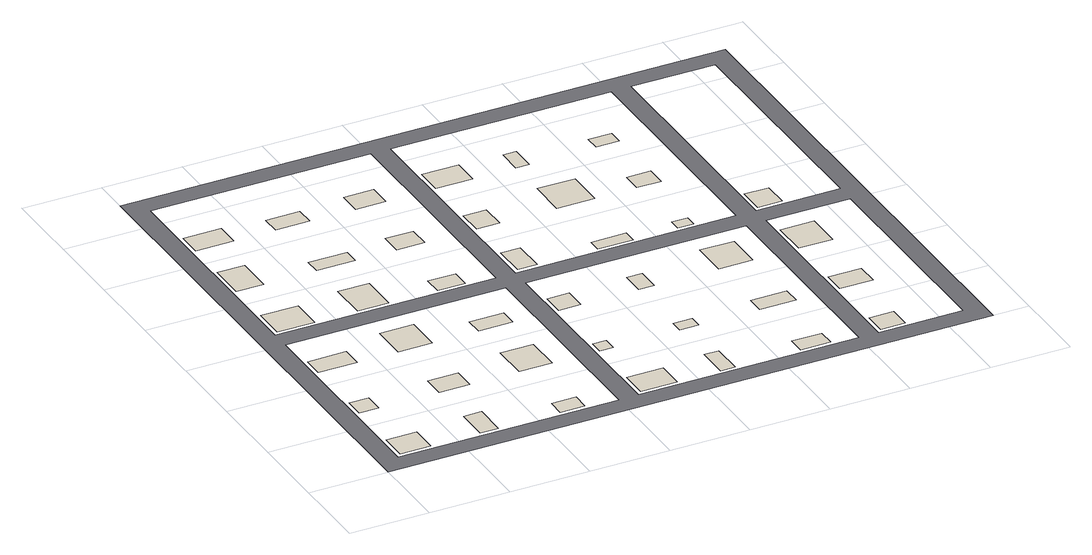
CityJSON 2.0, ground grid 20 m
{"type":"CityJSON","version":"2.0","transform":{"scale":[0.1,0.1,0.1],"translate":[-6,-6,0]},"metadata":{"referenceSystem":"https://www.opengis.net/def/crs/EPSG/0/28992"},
"CityObjects":{
"building1":{"type":"Building","attributes":{"roofType":"Gabled","yearOfConstruction":1961,"function":"Industrial","storeysAboveGround":2},"geometry":[{"type":"MultiSurface","lod":"0","boundaries":[[[0,1,2,3]]]}]},
"building2":{"type":"Building","attributes":{"roofType":"Flat","yearOfConstruction":1998,"function":"Residential","storeysAboveGround":4},"geometry":[{"type":"MultiSurface","lod":"0","boundaries":[[[4,5,6,7]]]}]},
"building3":{"type":"Building","attributes":{"roofType":"Shed","yearOfConstruction":1982,"function":"Residential","storeysAboveGround":3},"geometry":[{"type":"MultiSurface","lod":"0","boundaries":[[[8,9,10,11]]]}]},
"building4":{"type":"Building","attributes":{"roofType":"Shed","yearOfConstruction":1996,"function":"Industrial","storeysAboveGround":1},"geometry":[{"type":"MultiSurface","lod":"0","boundaries":[[[12,13,14,15]]]}]},
"building5":{"type":"Building","attributes":{"roofType":"Hipped","yearOfConstruction":2011,"function":"Residential","storeysAboveGround":3},"geometry":[{"type":"MultiSurface","lod":"0","boundaries":[[[16,17,18,19]]]}]},
"building6":{"type":"Building","attributes":{"roofType":"Pyramidal","yearOfConstruction":1972,"function":"Industrial","storeysAboveGround":3},"geometry":[{"type":"MultiSurface","lod":"0","boundaries":[[[20,21,22,23]]]}]},
"building7":{"type":"Building","attributes":{"roofType":"Pyramidal","yearOfConstruction":1960,"function":"Residential","storeysAboveGround":1},"geometry":[{"type":"MultiSurface","lod":"0","boundaries":[[[24,25,26,27]]]}]},
"building8":{"type":"Building","attributes":{"roofType":"Pyramidal","yearOfConstruction":1993,"function":"Residential","storeysAboveGround":2},"geometry":[{"type":"MultiSurface","lod":"0","boundaries":[[[28,29,30,31]]]}]},
"building9":{"type":"Building","attributes":{"roofType":"Pyramidal","yearOfConstruction":2013,"function":"Industrial","storeysAboveGround":3},"geometry":[{"type":"MultiSurface","lod":"0","boundaries":[[[32,33,34,35]]]}]},
"building10":{"type":"Building","attributes":{"roofType":"Shed","yearOfConstruction":1972,"function":"Residential","storeysAboveGround":2},"geometry":[{"type":"MultiSurface","lod":"0","boundaries":[[[36,37,38,39]]]}]},
"building11":{"type":"Building","attributes":{"roofType":"Hipped","yearOfConstruction":2009,"function":"Industrial","storeysAboveGround":1},"geometry":[{"type":"MultiSurface","lod":"0","boundaries":[[[40,41,42,43]]]}]},
"building12":{"type":"Building","attributes":{"roofType":"Pyramidal","yearOfConstruction":1975,"function":"Industrial","storeysAboveGround":3},"geometry":[{"type":"MultiSurface","lod":"0","boundaries":[[[44,45,46,47]]]}]},
"building13":{"type":"Building","attributes":{"roofType":"Hipped","yearOfConstruction":1997,"function":"Residential","storeysAboveGround":2},"geometry":[{"type":"MultiSurface","lod":"0","boundaries":[[[48,49,50,51]]]}]},
"building14":{"type":"Building","attributes":{"roofType":"Pyramidal","yearOfConstruction":2013,"function":"Residential","storeysAboveGround":1},"geometry":[{"type":"MultiSurface","lod":"0","boundaries":[[[52,53,54,55]]]}]},
"building15":{"type":"Building","attributes":{"roofType":"Flat","yearOfConstruction":1992,"function":"Residential","storeysAboveGround":4},"geometry":[{"type":"MultiSurface","lod":"0","boundaries":[[[56,57,58,59]]]}]},
"building16":{"type":"Building","attributes":{"roofType":"Flat","yearOfConstruction":1987,"function":"Residential","storeysAboveGround":3},"geometry":[{"type":"MultiSurface","lod":"0","boundaries":[[[60,61,62,63]]]}]},
"building17":{"type":"Building","attributes":{"roofType":"Flat","yearOfConstruction":1980,"function":"Residential","storeysAboveGround":4},"geometry":[{"type":"MultiSurface","lod":"0","boundaries":[[[64,65,66,67]]]}]},
"building18":{"type":"Building","attributes":{"roofType":"Flat","yearOfConstruction":2003,"function":"Industrial","storeysAboveGround":5},"geometry":[{"type":"MultiSurface","lod":"0","boundaries":[[[68,69,70,71]]]}]},
"building19":{"type":"Building","attributes":{"roofType":"Flat","yearOfConstruction":1980,"function":"Industrial","storeysAboveGround":4},"geometry":[{"type":"MultiSurface","lod":"0","boundaries":[[[72,73,74,75]]]}]},
"building20":{"type":"Building","attributes":{"roofType":"Shed","yearOfConstruction":1949,"function":"Residential","storeysAboveGround":1},"geometry":[{"type":"MultiSurface","lod":"0","boundaries":[[[76,77,78,79]]]}]},
"building21":{"type":"Building","attributes":{"roofType":"Shed","yearOfConstruction":1981,"function":"Industrial","storeysAboveGround":3},"geometry":[{"type":"MultiSurface","lod":"0","boundaries":[[[80,81,82,83]]]}]},
"building22":{"type":"Building","attributes":{"roofType":"Flat","yearOfConstruction":1980,"function":"Residential","storeysAboveGround":3},"geometry":[{"type":"MultiSurface","lod":"0","boundaries":[[[84,85,86,87]]]}]},
"building23":{"type":"Building","attributes":{"roofType":"Pyramidal","yearOfConstruction":1964,"function":"Industrial","storeysAboveGround":1},"geometry":[{"type":"MultiSurface","lod":"0","boundaries":[[[88,89,90,91]]]}]},
"building24":{"type":"Building","attributes":{"roofType":"Pyramidal","yearOfConstruction":1991,"function":"Industrial","storeysAboveGround":3},"geometry":[{"type":"MultiSurface","lod":"0","boundaries":[[[92,93,94,95]]]}]},
"building25":{"type":"Building","attributes":{"roofType":"Flat","yearOfConstruction":1956,"function":"Residential","storeysAboveGround":3},"geometry":[{"type":"MultiSurface","lod":"0","boundaries":[[[96,97,98,99]]]}]},
"building26":{"type":"Building","attributes":{"roofType":"Hipped","yearOfConstruction":1950,"function":"Residential","storeysAboveGround":1},"geometry":[{"type":"MultiSurface","lod":"0","boundaries":[[[100,101,102,103]]]}]},
"building27":{"type":"Building","attributes":{"roofType":"Flat","yearOfConstruction":1948,"function":"Industrial","storeysAboveGround":1},"geometry":[{"type":"MultiSurface","lod":"0","boundaries":[[[104,105,106,107]]]}]},
"building28":{"type":"Building","attributes":{"roofType":"Pyramidal","yearOfConstruction":1962,"function":"Residential","storeysAboveGround":2},"geometry":[{"type":"MultiSurface","lod":"0","boundaries":[[[108,109,110,111]]]}]},
"building29":{"type":"Building","attributes":{"roofType":"Flat","yearOfConstruction":1972,"function":"Residential","storeysAboveGround":3},"geometry":[{"type":"MultiSurface","lod":"0","boundaries":[[[112,113,114,115]]]}]},
"building30":{"type":"Building","attributes":{"roofType":"Hipped","yearOfConstruction":2002,"function":"Residential","storeysAboveGround":2},"geometry":[{"type":"MultiSurface","lod":"0","boundaries":[[[116,117,118,119]]]}]},
"building31":{"type":"Building","attributes":{"roofType":"Flat","yearOfConstruction":1955,"function":"Residential","storeysAboveGround":5},"geometry":[{"type":"MultiSurface","lod":"0","boundaries":[[[120,121,122,123]]]}]},
"building32":{"type":"Building","attributes":{"roofType":"Flat","yearOfConstruction":1964,"function":"Residential","storeysAboveGround":4},"geometry":[{"type":"MultiSurface","lod":"0","boundaries":[[[124,125,126,127]]]}]},
"building33":{"type":"Building","attributes":{"roofType":"Flat","yearOfConstruction":2010,"function":"Residential","storeysAboveGround":4},"geometry":[{"type":"MultiSurface","lod":"0","boundaries":[[[128,129,130,131]]]}]},
"building34":{"type":"Building","attributes":{"roofType":"Shed","yearOfConstruction":2014,"function":"Industrial","storeysAboveGround":2},"geometry":[{"type":"MultiSurface","lod":"0","boundaries":[[[132,133,134,135]]]}]},
"building35":{"type":"Building","attributes":{"roofType":"Flat","yearOfConstruction":2014,"function":"Industrial","storeysAboveGround":4},"geometry":[{"type":"MultiSurface","lod":"0","boundaries":[[[136,137,138,139]]]}]},
"building36":{"type":"Building","attributes":{"roofType":"Flat","yearOfConstruction":2008,"function":"Residential","storeysAboveGround":3},"geometry":[{"type":"MultiSurface","lod":"0","boundaries":[[[140,141,142,143]]]}]},
"building37":{"type":"Building","attributes":{"roofType":"Hipped","yearOfConstruction":2014,"function":"Residential","storeysAboveGround":2},"geometry":[{"type":"MultiSurface","lod":"0","boundaries":[[[144,145,146,147]]]}]},
"building38":{"type":"Building","attributes":{"roofType":"Pyramidal","yearOfConstruction":1985,"function":"Residential","storeysAboveGround":3},"geometry":[{"type":"MultiSurface","lod":"0","boundaries":[[[148,149,150,151]]]}]},
"building39":{"type":"Building","attributes":{"roofType":"Flat","yearOfConstruction":1971,"function":"Residential","storeysAboveGround":5},"geometry":[{"type":"MultiSurface","lod":"0","boundaries":[[[152,153,154,155]]]}]},
"building40":{"type":"Building","attributes":{"roofType":"Gabled","yearOfConstruction":1978,"function":"Residential","storeysAboveGround":3},"geometry":[{"type":"MultiSurface","lod":"0","boundaries":[[[156,157,158,159]]]}]},
"road1":{"type":"Road","geometry":[{"type":"MultiSurface","lod":"1","boundaries":[[[160,161,162,163],[164,165,166,167],[168,169,170,171],[172,173,174,175],[176,177,178,179],[180,181,182,183],[184,185,186,187]]]}]}
},
"vertices":[
[136,60,0],[136,129,0],[60,129,0],[60,60,0],
[109,260,0],[109,310,0],[60,310,0],[60,260,0],
[157,460,0],[157,513,0],[60,513,0],[60,460,0],
[305,60,0],[305,142,0],[260,142,0],[260,60,0],
[153,660,0],[153,741,0],[60,741,0],[60,660,0],
[128,860,0],[128,953,0],[60,953,0],[60,860,0],
[336,260,0],[336,317,0],[260,317,0],[260,260,0],
[155,1060,0],[155,1121,0],[60,1121,0],[60,1060,0],
[345,460,0],[345,551,0],[260,551,0],[260,460,0],
[338,660,0],[338,756,0],[260,756,0],[260,660,0],
[521,60,0],[521,103,0],[460,103,0],[460,60,0],
[357,860,0],[357,900,0],[260,900,0],[260,860,0],
[542,260,0],[542,353,0],[460,353,0],[460,260,0],
[345,1060,0],[345,1108,0],[260,1108,0],[260,1060,0],
[546,460,0],[546,505,0],[460,505,0],[460,460,0],
[529,660,0],[529,707,0],[460,707,0],[460,660,0],
[752,60,0],[752,128,0],[660,128,0],[660,60,0],
[694,260,0],[694,293,0],[660,293,0],[660,260,0],
[530,860,0],[530,915,0],[460,915,0],[460,860,0],
[535,1060,0],[535,1119,0],[460,1119,0],[460,1060,0],
[715,460,0],[715,516,0],[660,516,0],[660,460,0],
[709,660,0],[709,743,0],[660,743,0],[660,660,0],
[896,60,0],[896,140,0],[860,140,0],[860,60,0],
[717,860,0],[717,925,0],[660,925,0],[660,860,0],
[908,260,0],[908,292,0],[860,292,0],[860,260,0],
[899,460,0],[899,519,0],[860,519,0],[860,460,0],
[752,1060,0],[752,1129,0],[660,1129,0],[660,1060,0],
[948,660,0],[948,693,0],[860,693,0],[860,660,0],
[1135,60,0],[1135,104,0],[1060,104,0],[1060,60,0],
[955,860,0],[955,957,0],[860,957,0],[860,860,0],
[1151,260,0],[1151,305,0],[1060,305,0],[1060,260,0],
[893,1060,0],[893,1123,0],[860,1123,0],[860,1060,0],
[1145,460,0],[1145,552,0],[1060,552,0],[1060,460,0],
[1100,660,0],[1100,691,0],[1060,691,0],[1060,660,0],
[1321,60,0],[1321,116,0],[1260,116,0],[1260,60,0],
[1121,860,0],[1121,911,0],[1060,911,0],[1060,860,0],
[1343,260,0],[1343,317,0],[1260,317,0],[1260,260,0],
[1118,1060,0],[1118,1097,0],[1060,1097,0],[1060,1060,0],
[1344,460,0],[1344,550,0],[1260,550,0],[1260,460,0],
[1320,660,0],[1320,726,0],[1260,726,0],[1260,660,0],
[1510,0,0],[1510,1310,0],[0,1310,0],[0,0,0],[50,600,0],[600,600,0],[600,50,0],[50,50,0],[50,1260,0],[600,1260,0],[600,650,0],[50,650,0],[650,600,0],[1200,600,0],[1200,50,0],[650,50,0],[650,1260,0],[1200,1260,0],[1200,650,0],[650,650,0],[1250,600,0],[1460,600,0],[1460,50,0],[1250,50,0],[1250,1260,0],[1460,1260,0],[1460,650,0],[1250,650,0]
]}
